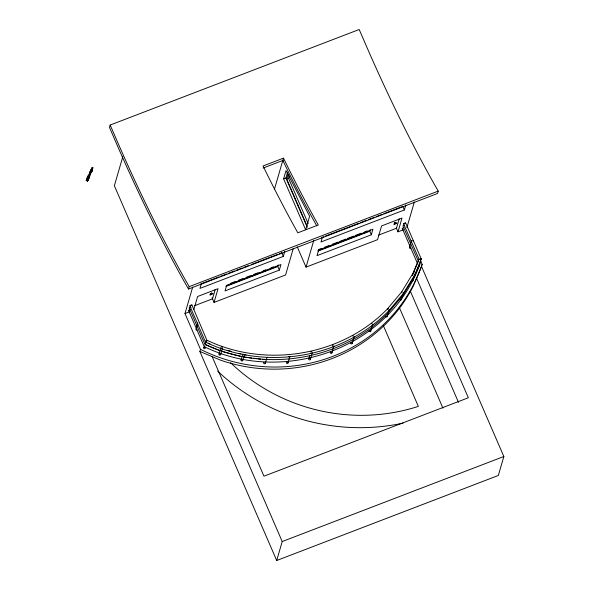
<?xml version="1.0" encoding="UTF-8"?>
<svg xmlns="http://www.w3.org/2000/svg" width="590" height="590" viewBox="0 0 590 590"><rect width="100%" height="100%" fill="white"/><g stroke="black" fill="none" stroke-linecap="round" stroke-linejoin="round"><path stroke-width="0.89" d="M86.251 180.717L88.36 175.768M87.858 180.37L87.364 181.167L89.267 177.723L91.435 171.52M197.849 322.774L195.902 329.567L196.367 330.157L197.067 329.884M91.959 169.374L91.524 171.366L87.63 178.136L88.522 175.237M86.988 179.19L86.199 180.747L86.487 180.393M110.175 125.043L109.482 127.425L118.907 149.181A390.528 70.114 69 0 0 188.505 289.026L437.529 193.483L438.223 191.101A390.528 70.114 69 0 1 368.625 51.256L359.199 29.5L110.175 125.043L119.6 146.799A390.528 70.114 69 0 0 189.198 286.644L188.505 289.026M122.816 156.667L114.364 185.762L276.703 560.5L498.336 475.466L503.845 456.505L421.511 266.451L422.13 264.32L420.323 260.161M276.703 560.5L282.212 541.539L199.877 351.478L200.497 349.354L184.987 313.556L192.694 287.05M193.859 309.396L197.606 296.497L218.042 288.658L214.052 302.412L285.59 274.962L293.282 248.471M201.441 283.296L199.958 288.399L283.318 256.421L284.8 251.318M215.247 289.373L212.496 298.828L194.612 305.694M219.03 354.111L220.955 347.473M220.69 354.553L222.371 348.749M274.35 189.574L283.488 158.135L263.044 165.974A390.528 70.114 69 0 0 297.832 232.814L318.276 224.974A390.528 70.114 69 0 1 283.488 158.135M283.613 178.873L286.025 170.576L309.617 216.235L305.672 229.805L283.613 178.873L286.747 177.671M287.61 172.177L285.921 177.988L307.265 227.246M307.095 226.066L286.725 179.043L288.171 174.079M289.292 175.857L288.569 178.335L308.209 223.676M241.111 359.863L242.8 354.052M242.697 360.519L244.378 354.708M278.259 264.917L277.794 266.51L226.036 286.371M279.343 270.095L280.965 264.519L226.663 285.354L225.041 290.922L279.343 270.095L277.669 266.223M265.308 363.293L266.997 357.481M403.494 229.731L398.007 231.833L402.004 218.079L381.56 225.926L377.563 239.673L306.026 267.123L313.725 240.624M322.273 237.556L320.997 241.966L404.356 209.981L405.839 204.878M288.023 362.931L289.956 356.286M308.791 358.779L309.757 355.46M310.377 359.435L312.309 352.791M331.912 352.879L333.837 346.242M370.232 229.628L369.775 231.221L318.017 251.082M371.324 234.805L372.939 229.23L318.644 250.064L317.022 255.64L371.324 234.805L369.65 230.933M352.171 343.402L354.103 336.757M399.201 218.802L396.458 228.256L378.566 235.115M370.749 331.189L372.681 324.552M406.879 227.644L414.327 202.016M387.261 316.506L389.194 309.868M409.482 247.24L411.414 240.602M401.37 299.639L403.059 293.835M412.779 280.951L414.711 274.313M87.814 177.811L87.829 179.117M90.322 171.321L89.717 172.627L92.866 167.538L91.701 171.513M89.333 175.569L87.858 180.297L89.112 178.062M88.028 180.068L87.527 180.791L88.102 178.608M91.642 168.541L90.123 171.705M87.379 177.332L86.295 180.393M389.245 310.296L403.449 293.311L414.947 274.49L421.245 259.084L418.9 259.209L412.889 273.472L401.561 292.035L387.556 308.776M412.27 275.604L417.926 262.174M413.701 272.949L414.409 271.275M420.213 261.09L420.744 261.37L414.327 276.614L402.837 295.443L388.574 312.486C342.097 360.615 264.873 373.116 204.9 344.243L189.206 308.01L190.85 307.058M419.755 263.524L420.058 263.752C389.916 348.587 283.222 385.558 204.206 346.625L188.512 310.392L190.356 309.411M421.511 266.451L413.029 286.585A159.012 152.22 16.2 0 1 220.903 360.298L199.877 351.478M87.364 181.167L87.674 180.525M92.261 170.363L91.583 171.616L92.534 169.75M91.524 169.5L92.084 167.995L91.826 168.379M88.419 175.673L87.195 177.627L91.546 169.455M86.907 179.721L86.398 180.415M90.543 170.945C89.938 171.919 93.176 165.687 92.047 168.039M92.925 167.877L91.811 169.891M91.834 170.894L91.848 169.824M91.465 169.61L90.661 170.894M419.195 259.438L403.575 223.868L404.703 223.079L405.647 222.924L421.349 259.157M207.083 340.681L191.898 304.934L190.681 305.207L189.818 305.878L205.519 342.112C265.493 370.985 342.716 358.484 389.194 310.355M421.363 259.246L420.935 259.46M420.744 261.37L420.323 261.591M205.63 343.269L205.084 344.169M204.936 345.651L204.391 346.551M387.608 308.718C341.979 355.954 266.245 368.462 207.245 340.356L205.519 342.112L205.866 341.92A0.856 0.819 16.2 0 0 206.714 342.001M191.536 305.347L191.898 304.934M405.286 223.337L405.647 222.924M190.917 307.471L190.423 307.737M395.322 222.762C396.864 221.545 392.726 223.485 394.917 222.946M210.962 293.525L211.817 292.979L210.313 293.665M263.206 168.032L282.809 160.458L288.65 172.405A390.528 70.114 69 0 0 311.867 217.017L316.764 225.881M286.725 179.043L288.702 178.291M189.198 286.644L438.223 191.101M200.983 283.834L219.03 276.909M220.749 276.253L226.767 273.944M228.485 273.281L234.503 270.972M236.221 270.316L242.232 268.007M243.95 267.344L248.25 265.699M251.687 264.379L277.47 254.489M279.188 253.825L281.769 252.837M322.022 237.394L323.74 236.738M325.459 236.074L358.978 223.219M360.697 222.555L366.707 220.247M368.425 219.591L374.444 217.282M376.162 216.626L382.18 214.318M383.898 213.654L401.945 206.729M230.845 283.207L235.108 281.57M238.515 280.265L242.778 278.627M246.185 277.322L250.448 275.685M253.862 274.38L258.125 272.742M263.236 270.781L265.795 269.8M270.906 267.838L273.465 266.857M318.556 249.555L321.115 248.574M324.522 247.269L328.785 245.632M332.2 244.319L338.166 242.033M339.87 241.376L345.836 239.09M347.54 238.434L353.513 236.148M355.217 235.491L361.183 233.205M364.591 231.892L367.15 230.911M226.059 285.936L276.356 266.643M318.04 250.647L368.337 231.354M184.987 313.556L189.692 311.756M282.212 541.539L503.845 456.505M404.519 223.721L403.575 223.868M404.356 225.115L402.955 226L418.575 261.569M190.769 305.723L189.818 305.878M418.708 261.119L418.295 261.422M403.907 227.43L402.262 228.382L417.609 263.804M189.191 310.333L188.512 310.392M402.697 228.389L402.262 228.382M189.633 308.01L189.206 308.01M244.326 354.664L246.126 354.885M243.633 357.046L247.225 357.488M249.024 357.71L251.716 358.042M253.516 358.255L256.207 358.587M258.007 358.808L260.699 359.14M262.498 359.362L264.298 359.583M227.666 350.364L231.169 351.293M239.053 353.388L240.801 353.853M221.722 351.352L241.863 356.707M208.285 343.181L209.937 343.874M205.932 344.87L220.018 350.777M402.682 206.117L404.356 209.981M396.332 227.969L398.007 231.833M416.555 278.215L468.349 397.763L263.951 476.189L212.157 356.633M410.22 290.914L458.482 402.306M399.253 307.294L442.95 408.155M383.419 325.776L418.34 406.385A181.698 173.939 16.2 0 1 230.587 362.717M282.809 160.458L283.156 161.247M297.22 246.797L306.026 267.123M281.644 252.55L283.318 256.421M212.039 297.766L214.052 302.412M403.022 423.133A199.582 191.064 16.2 0 1 217.614 371.051M422.13 264.32A159.012 152.22 16.2 0 1 200.497 349.354M401.252 298.82A0.856 0.819 16.2 0 1 400.064 299.956M401.716 292.345A0.856 0.819 16.2 0 1 402.174 291.91M403.295 292.375A0.856 0.819 16.2 0 1 403.302 293.001M412.661 280.132A0.856 0.819 16.2 0 1 411.473 281.268M414.763 274.107A0.856 0.819 16.2 0 1 414.446 274.645M413.066 274.077A0.856 0.819 16.2 0 1 413.236 273.472M419.048 265.773A0.856 0.819 16.2 0 1 418.539 266.628M420.655 259.888A0.856 0.819 16.2 0 1 420.464 259.991M420.456 258.472A0.856 0.819 16.2 0 1 420.81 258.737M420.98 259.135A0.856 0.819 16.2 0 1 420.98 259.349M387.261 315.871A0.856 0.819 16.2 0 1 386.804 316.941A0.856 0.819 16.2 0 1 385.683 316.476M389.245 309.44A0.856 0.819 16.2 0 1 388.515 310.355M387.549 309.418A0.856 0.819 16.2 0 1 388.508 308.718M410.957 248.08A0.856 0.819 16.2 0 1 409.674 248.139A0.856 0.819 16.2 0 1 409.755 246.908M411.532 241.421A0.856 0.819 16.2 0 1 411.525 240.418M412.72 240.285A0.856 0.819 16.2 0 1 413.052 241.052M372.733 324.131A0.856 0.819 16.2 0 1 372.002 325.038M371.361 323.563A0.856 0.819 16.2 0 1 371.995 323.409M370.808 330.769A0.856 0.819 16.2 0 1 369.967 331.683A0.856 0.819 16.2 0 1 369.111 330.739M354.155 336.551A0.856 0.819 16.2 0 1 353.204 337.244M352.628 335.917A0.856 0.819 16.2 0 1 353.189 335.614M351.898 342.429A0.856 0.819 16.2 0 1 352.06 343.587A0.856 0.819 16.2 0 1 350.866 343.719A0.856 0.819 16.2 0 1 350.696 342.554M331.905 352.245A0.856 0.819 16.2 0 1 331.514 353.285A0.856 0.819 16.2 0 1 330.4 352.982A0.856 0.819 16.2 0 1 330.592 351.891M333.896 346.035A0.856 0.819 16.2 0 1 332.723 346.669M332.362 345.401A0.856 0.819 16.2 0 1 333.151 345.098M204.966 347.23A0.856 0.819 16.2 0 1 205.136 348.388A0.856 0.819 16.2 0 1 203.934 348.52A0.856 0.819 16.2 0 1 203.771 347.363M203.926 347.208A0.856 0.819 16.2 0 1 204.332 347.053M205.593 341.536A0.856 0.819 16.2 0 1 205.585 340.902M206.699 340.474A0.856 0.819 16.2 0 1 207.053 340.74M312.044 353.13A0.856 0.819 16.2 0 1 310.996 353.108M310.834 351.95A0.856 0.819 16.2 0 1 311.837 351.706M310.104 358.462A0.856 0.819 16.2 0 1 310.111 359.767A0.856 0.819 16.2 0 1 308.799 359.406A0.856 0.819 16.2 0 1 309.47 358.285M242.748 360.099A0.856 0.819 16.2 0 1 242.092 360.999A0.856 0.819 16.2 0 1 241.089 360.424A0.856 0.819 16.2 0 1 241.568 359.421M244.164 354.317A0.856 0.819 16.2 0 1 243.508 354.31M222.224 348.41A0.856 0.819 16.2 0 1 221.368 348.402M221.552 346.898A0.856 0.819 16.2 0 1 222.519 347.289M220.454 353.757A0.856 0.819 16.2 0 1 220.299 355.055A0.856 0.819 16.2 0 1 219.038 354.538A0.856 0.819 16.2 0 1 219.841 353.513M265.19 362.474A0.856 0.819 16.2 0 1 265.043 363.624A0.856 0.819 16.2 0 1 263.841 363.455A0.856 0.819 16.2 0 1 263.988 362.304M287.75 361.958A0.856 0.819 16.2 0 1 287.758 363.263A0.856 0.819 16.2 0 1 286.445 362.902A0.856 0.819 16.2 0 1 287.116 361.781M289.69 356.626A0.856 0.819 16.2 0 1 288.643 356.603M87.069 179.404L86.73 179.862L87.069 179.404M91.974 170.827L91.649 171.572L91.974 170.827M394.452 224.296A1.718 0.391 -23.4 0 0 396.937 222.976A1.718 0.391 -23.4 0 0 394.695 223.47A1.718 0.391 -23.4 0 0 394.452 224.296M210.497 294.867A1.718 0.391 -23.4 0 0 212.983 293.547A1.718 0.391 -23.4 0 0 210.733 294.041A1.718 0.391 -23.4 0 0 210.497 294.867"/></g></svg>
